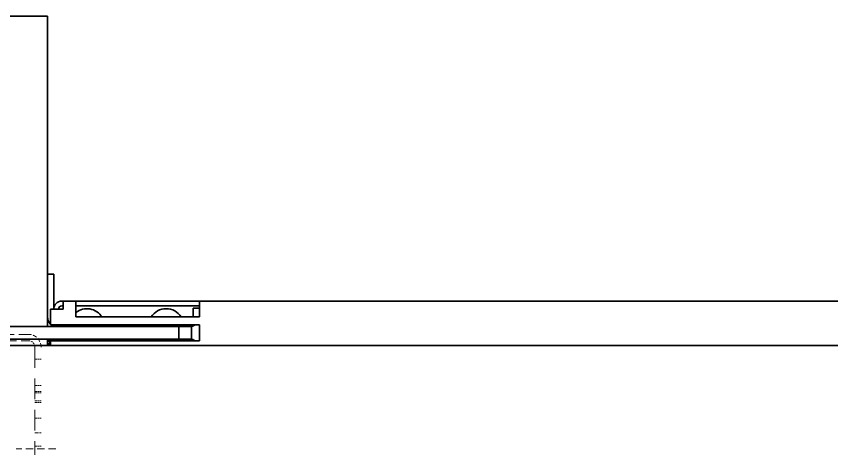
# Model space of a CAD drawing. Header units: millimetres. Extents: x -116965 to 323937, y 291661 to 566926.
# Drawn here: x -25380.1 to -25122.5, y 326545.8 to 326682.5 of the extents above; entities that cross this region are included whole.
import ezdxf

# ---------------------------------------------------------------- set-up
doc = ezdxf.new("R2010")
doc.units = ezdxf.units.MM
doc.linetypes.add('DASHED', pattern=[0.75, 0.5, -0.25])
doc.layers.add('Hidden Edges(Schneider)', color=7, linetype='DASHED', lineweight=18)
doc.layers.add('Visible Edges(Schneider)', color=7, linetype='Continuous', lineweight=35)

msp = doc.modelspace()

# ---------------------------------------------------------------- linework, layer by layer
at = {"layer": 'Hidden Edges(Schneider)', "ltscale": 6.091982}
for p, q in [((-25376.237237, 326581.964712), (-25392.237237, 326581.964712)), ((-25392.237237, 326579.964712), (-25376.237237, 326579.964712))]:
    msp.add_line(p, q, dxfattribs=at)
at = {"layer": 'Hidden Edges(Schneider)', "ltscale": 13.194253}
msp.add_line((-25374.237237, 326577.964712), (-25374.237237, 326386.964712), dxfattribs=at)
at = {"layer": 'Hidden Edges(Schneider)', "ltscale": 0.76141}
for p, q in [((-25372.237237, 326574.114712), (-25374.237237, 326574.114712)), ((-25372.237237, 326565.814712), (-25374.237237, 326565.814712)), ((-25372.237237, 326563.937823), (-25374.237237, 326563.937823)), ((-25372.237237, 326563.464712), (-25374.237237, 326563.464712)), ((-25372.237237, 326560.937823), (-25374.237237, 326560.937823)), ((-25372.237237, 326560.464712), (-25374.237237, 326560.464712)), ((-25372.237237, 326555.464712), (-25374.237237, 326555.464712)), ((-25374.237237, 326550.88112), (-25372.237237, 326550.88112)), ((-25372.237237, 326546.614712), (-25374.237237, 326546.614712))]:
    msp.add_line(p, q, dxfattribs=at)
at = {"layer": 'Hidden Edges(Schneider)', "ltscale": 4.759339}
msp.add_line((-25367.580775, 326545.846712), (-25380.080775, 326545.846712), dxfattribs=at)
at = {"layer": 'Hidden Edges(Schneider)', "ltscale": 2.392255}
msp.add_arc((-25376.237237, 326577.964712), 4, 0, 90, dxfattribs=at)
at = {"layer": 'Hidden Edges(Schneider)', "ltscale": 1.196077}
msp.add_arc((-25376.237237, 326577.964712), 2, 0, 90, dxfattribs=at)
at = {"layer": 'Visible Edges(Schneider)'}
for p, q in [((-25374.237237, 326682.464712), (-25416.237237, 326682.464712)), ((-25374.237237, 326682.464712), (-25370.237237, 326682.464712)), ((-25370.237237, 326584.464712), (-25370.237237, 326682.464712)), ((-25368.237237, 326600.964712), (-25370.237237, 326600.964712)), ((-25368.237237, 326600.964712), (-25368.237237, 326594.464712)), ((-25368.237237, 326594.464712), (-25368.237237, 326589.964712)), ((-25365.737237, 326592.464712), (-25365.237237, 326592.464712)), ((-25365.237237, 326590.964712), (-25365.737237, 326590.964712)), ((-25361.237237, 326592.464712), (-25365.237237, 326592.464712)), ((-25365.237237, 326589.964712), (-25365.237237, 326592.464712)), ((-25322.237237, 326592.464712), (-25361.237237, 326592.464712)), ((-25361.237237, 326592.464712), (-25361.237237, 326589.964712)), ((-25322.237237, 326590.964712), (-25361.237237, 326590.964712)), ((-24816.237237, 326592.464712), (-25322.237237, 326592.464712)), ((-25322.237237, 326589.964712), (-25322.237237, 326592.464712)), ((-25369.237237, 326589.964712), (-25369.237237, 326584.964712)), ((-25365.237237, 326589.964712), (-25369.237237, 326589.964712)), ((-25361.237237, 326587.464712), (-25361.237237, 326589.964712)), ((-25322.237237, 326590.264712), (-25324.237237, 326590.264712)), ((-25324.237237, 326587.464712), (-25324.237237, 326590.264712)), ((-25322.237237, 326589.964712), (-25322.237237, 326587.464712)), ((-25322.237237, 326587.464712), (-25361.237237, 326587.464712)), ((-25351.237237, 326584.464712), (-25400.237237, 326584.464712)), ((-25369.237237, 326584.964712), (-25322.237237, 326584.964712)), ((-25368.237237, 326584.464712), (-25368.237237, 326584.964712)), ((-25366.737237, 326584.964712), (-25366.737237, 326584.464712)), ((-25351.237237, 326584.464712), (-25328.737237, 326584.464712)), ((-25324.737237, 326584.464712), (-25328.737237, 326584.464712)), ((-25328.737237, 326580.464712), (-25328.737237, 326584.464712)), ((-25324.737237, 326580.464712), (-25324.737237, 326584.464712)), ((-25322.237237, 326584.964712), (-25322.237237, 326579.964712)), ((-25351.237237, 326580.464712), (-25400.237237, 326580.464712)), ((-25370.237237, 326578.464712), (-25370.237237, 326580.464712)), ((-25368.237237, 326579.964712), (-25368.237237, 326580.464712)), ((-25366.737237, 326580.464712), (-25366.737237, 326579.964712)), ((-25351.237237, 326580.464712), (-25328.737237, 326580.464712)), ((-25324.737237, 326580.464712), (-25328.737237, 326580.464712)), ((-25405.237237, 326578.464712), (-24735.237237, 326578.464712)), ((-25370.237237, 326579.964712), (-25369.237237, 326579.964712)), ((-25369.237237, 326579.864712), (-25370.237237, 326579.864712)), ((-25322.237237, 326579.964712), (-25369.237237, 326579.964712)), ((-25369.237237, 326579.964712), (-25369.237237, 326578.464712))]:
    msp.add_line(p, q, dxfattribs=at)
for centre, radius, start, end in [((-25365.737237, 326589.964712), 2.5, 90, 180), ((-25365.737237, 326589.964712), 1, 90, 180), ((-25357.737237, 326584.436587), 5.628125, 32.54993365, 128.45331351), ((-25332.737237, 326584.436587), 5.628125, 32.54993365, 147.45006635), ((-25367.237237, 326587.464712), 3, 180, 228.18968511), ((-25367.237237, 326587.464712), 3, 236.44269024, 250.52877937), ((-25325.237237, 326587.464712), 3, 270, 303.55730976), ((-25325.237237, 326577.464712), 3, 56.44269024, 90), ((-25367.237237, 326577.464712), 3, 131.81031489, 160.52877937), ((-25367.237237, 326577.464712), 3, 109.47122063, 123.55730976)]:
    msp.add_arc(centre, radius, start, end, dxfattribs=at)

doc.saveas('drawing.dxf')
